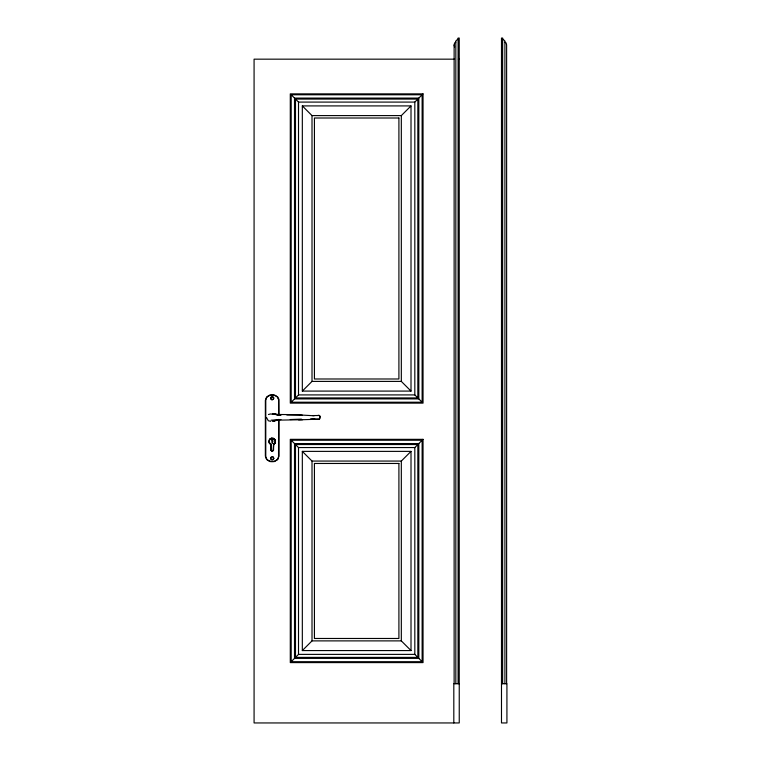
<?xml version="1.0" encoding="UTF-8"?>
<svg xmlns="http://www.w3.org/2000/svg" width="761" height="761" viewBox="0 0 761 761"><rect width="100%" height="100%" fill="white"/><g stroke="black" fill="none" stroke-linecap="round" stroke-linejoin="round"><path stroke-width="1.14" d="M278.593 419.454L278.536 456.752L277.898 458.816C274.883 462.84 266.911 462.241 265.779 456.895L265.779 399.782C266.673 394.721 273.513 393.913 277.061 396.7L278.631 399.639L278.602 414.793L280.914 414.85M454.127 683.73L454.127 44.956L454.621 42.93L455.829 42.093M318.146 415.316L319.43 415.496L320.067 416.524L319.487 419.168L310.25 419.282L314.74 418.674M320.077 417.618L319.487 419.168L298.578 419.844M273.427 458.598L273.009 459.235A1.303 1.303 0 0 1 271.563 459.368M411.007 391.087L401.323 381.404L401.323 115.596L411.007 105.912L302.326 105.912L302.326 391.087L411.007 391.087L411.007 105.912M417.837 397.927L414.821 394.911L414.821 102.088L417.837 99.073L295.487 99.073L295.487 397.927L417.837 397.927L417.837 99.073M422.136 402.227L418.816 398.907L418.816 98.093L422.136 94.773L291.187 94.773L291.187 402.227L422.136 402.227L422.136 94.773M291.187 402.227L294.507 398.907L294.507 98.093L291.187 94.773M295.487 397.927L298.512 394.911L298.512 102.088L295.487 99.073M302.326 391.087L312.01 381.404L312.01 115.596L302.326 105.912M411.007 650.569L401.323 640.886L401.323 461.061L411.007 451.378L302.326 451.378L302.326 650.569L411.007 650.569L411.007 451.378M417.837 657.399L414.821 654.384L414.821 447.554L417.837 444.538L295.487 444.538L295.487 657.399L417.837 657.399L417.837 444.538M422.136 661.699L418.816 658.379L418.816 443.558L422.136 440.239L291.187 440.239L291.187 661.699L422.136 661.699L422.136 440.239M291.187 661.699L294.507 658.379L294.507 443.558L291.187 440.239M295.487 657.399L298.512 654.384L298.512 447.554L295.487 444.538M302.326 650.569L312.01 640.886L312.01 461.061L302.326 451.378M274.274 420.548L273.237 420.643L275.035 420.453M272.419 421.09L277.09 420.357M271.81 397.052L270.935 397.917A1.303 1.303 0 0 0 272.305 399.601L273.009 399.316A1.303 1.303 0 0 0 273.484 398.431M277.28 419.625L276.243 420.158L276.833 419.711L276.871 420.357L273.931 420.662M268.452 414.517L270.421 413.974L280.942 415.068M271.068 420.215L280.942 419.558M290.226 419.53L301.432 419.13M302.583 419.73L276.31 420.167M276.31 414.46L298.245 414.669M458.103 38.887L455.829 40.999L455.829 683.73M312.524 415.582L319.43 415.496L320.067 416.524M272.419 413.537L277.052 414.279M454.507 59.168L254.079 59.168L254.079 722.95L459.244 722.95L459.244 38.05L458.103 38.05L458.103 683.73M458.35 59.168L459.244 59.168M294.507 98.093L418.816 98.093M298.512 102.088L414.821 102.088M312.01 115.596L401.323 115.596M312.01 381.404L401.323 381.404M298.512 394.911L414.821 394.911M294.507 398.907L418.816 398.907M294.507 443.558L418.816 443.558M298.512 447.554L414.821 447.554M312.01 461.061L401.323 461.061M312.01 640.886L401.323 640.886M298.512 654.384L414.821 654.384M294.507 658.379L418.816 658.379M459.244 683.73L453.813 683.73L453.813 722.95M501.489 683.73L506.921 683.73L506.921 722.95L501.489 722.95L501.489 38.05L502.64 38.05L502.64 683.73M502.64 38.887L504.904 40.999L504.904 683.73M270.669 444.348L270.802 450.074L271.953 451.083L273.513 450.322L273.608 444.386L274.15 444.024A3.263 3.263 0 0 0 274.978 443.102L275.377 440.781A3.263 3.263 0 0 0 272.98 438.25C270.25 437.518 267.786 440.857 269.432 443.244C273.028 444.443 268.357 450.978 272.476 451.064A1.237 1.237 0 0 0 273.228 450.683L273.637 444.348C276.138 443.197 275.91 439.287 273.351 438.336L271.182 438.317A3.263 3.263 0 0 0 269.318 439.848L269.384 443.102M286.821 414.983L302.26 415.154M299.054 414.916L314.141 415.763M276.918 414.726L278.545 414.802M273.18 414.003L275.434 414.117M272.704 420.843L274.731 421.099M270.745 421.337L268.3 420.747L266.521 417.523M270.735 444.348L270.212 444.024A3.263 3.263 0 0 1 269.384 443.102M272.685 397.09L273.275 397.575M504.904 42.093L506.113 42.93L506.617 44.956L506.617 683.73M277.118 415.106L276.728 414.555M271.173 459.045L270.887 458.341A1.303 1.303 0 0 1 271.173 457.39M454.127 44.956L454.621 46.982M279.011 414.65L278.859 399.164L277.736 396.966L274.54 395.026A15.458 15.458 0 0 0 269.822 395.026L266.626 396.966L265.351 400.438L265.351 456.096L266.626 459.568L269.822 461.508A15.458 15.458 0 0 0 274.54 461.508L277.736 459.568L279.011 456.096L279.011 419.387M272.799 457.066A1.303 1.303 0 0 1 273.437 457.846M273.503 444.348L273.465 450.16L271.791 450.988L270.945 450.369L270.868 444.329L269.004 441.856L269.946 439.145L271.506 438.279L274.464 439.202L275.415 441L274.864 443.225L273.503 444.348M272.029 440.971L272.153 443.425L272.409 442.569A2.074 2.074 0 0 0 272.448 440.001L272.847 438.812L271.515 438.812L272.029 440.971M270.783 397.347L270.574 398.774L272.01 399.972L273.855 398.479A1.684 1.684 0 0 0 272.362 396.633L270.783 397.347M273.855 458.398L272.505 459.882A1.741 1.741 0 0 1 270.612 458.854L270.545 457.713L271.867 456.552L273.389 457.028L273.855 458.398M423.04 93.869L290.283 93.869L290.283 403.13L423.04 403.13L423.04 93.869M398.907 118.003L314.426 118.003L314.426 378.988L398.907 378.988L398.907 118.003M423.04 439.335L290.283 439.335L290.283 662.603L423.04 662.603L423.04 439.335M398.907 463.468L314.426 463.468L314.426 638.469L398.907 638.469L398.907 463.468"/></g></svg>
